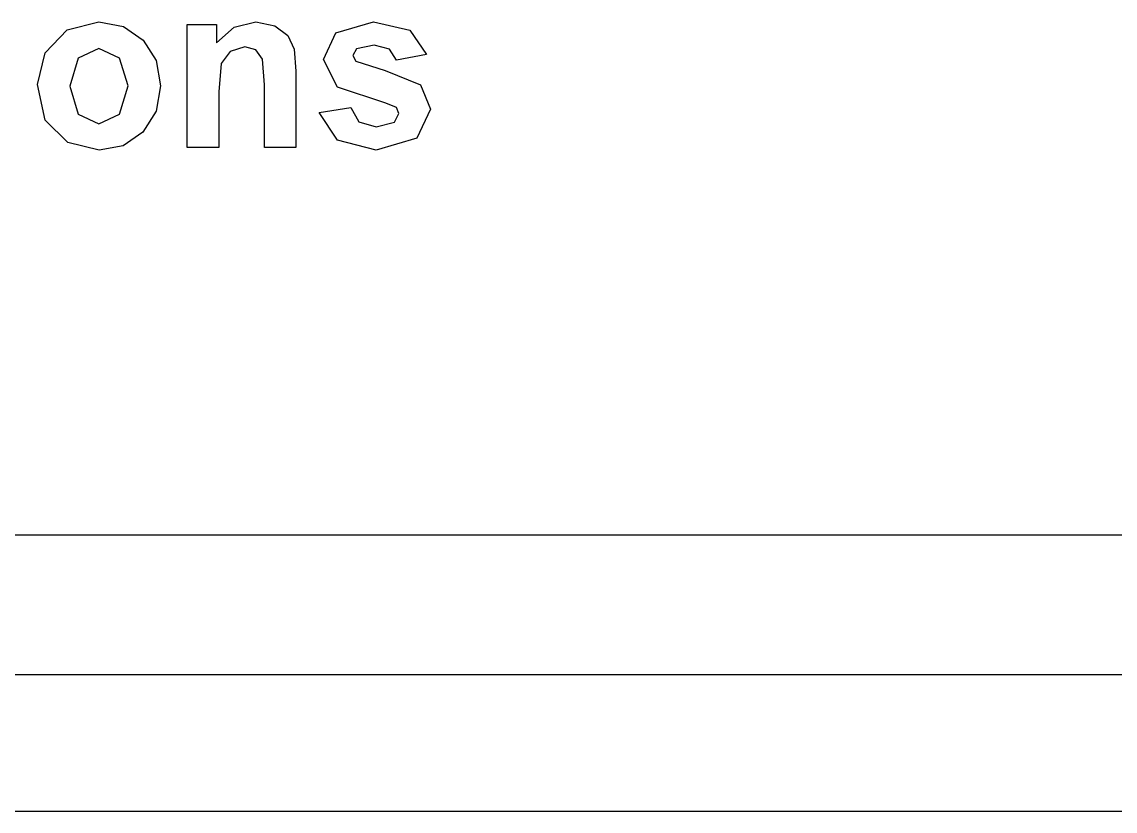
# Model space of a CAD drawing. Extents: x 22 to 299, y 7 to 289.
# Drawn here: x 59.4 to 78.93, y 274.06 to 288.16 of the extents above; entities that cross this region are included whole.
import ezdxf

# ---------------------------------------------------------------- set-up
doc = ezdxf.new("R2010")
doc.units = 0

msp = doc.modelspace()

# ---------------------------------------------------------------- linework, layer by layer
at = {"layer": '1'}
for p, q in [((201.999757, 276.499204), (21.999879, 276.499204)), ((22, 274.061), (201.999878, 274.061))]:
    msp.add_line(p, q, dxfattribs=at)
at = {"layer": 'Layer 1'}
for p, q in [((60.209122, 288.020195), (60.776549, 288.162822)), ((60.776549, 288.162822), (61.216155, 288.08169)), ((63.194245, 288.069804), (63.581218, 288.162822)), ((63.581218, 288.162822), (63.922075, 288.092542)), ((65.00842, 287.968518), (65.686126, 288.162822)), ((65.686126, 288.162822), (66.335757, 288.016061)), ((59.818139, 287.606784), (60.209122, 288.020195)), ((61.216155, 288.08169), (61.568541, 287.838294)), ((62.356137, 285.918), (62.356137, 288.113212)), ((62.356137, 288.113212), (62.879453, 288.113212)), ((62.879453, 288.113212), (62.879453, 287.790752)), ((62.879453, 287.790752), (63.194245, 288.069804)), ((63.922075, 288.092542), (64.154657, 287.916842)), ((64.789871, 287.488962), (65.00842, 287.968518)), ((66.335757, 288.016061), (66.628495, 287.581979)), ((61.568541, 287.838294), (61.800122, 287.472942)), ((64.154657, 287.916842), (64.264935, 287.67293)), ((65.696152, 287.745277), (65.377347, 287.681198)), ((65.96683, 287.677064), (65.696152, 287.745277)), ((59.679794, 287.046612), (59.818139, 287.606784)), ((60.778553, 287.689466), (60.407622, 287.515833)), ((61.147484, 287.515833), (60.778553, 287.689466)), ((63.122061, 287.635723), (62.961661, 287.416615)), ((63.384721, 287.718405), (63.122061, 287.635723)), ((63.579211, 287.660527), (63.384721, 287.718405)), ((63.697511, 287.49723), (63.579211, 287.660527)), ((64.264935, 287.67293), (64.297003, 287.282256)), ((65.377347, 287.681198), (65.313187, 287.563376)), ((65.313187, 287.563376), (65.369328, 287.457956)), ((66.09716, 287.480694), (65.96683, 287.677064)), ((66.628495, 287.581979), (66.09716, 287.480694)), ((60.407622, 287.515833), (60.257244, 287.015606)), ((61.297862, 287.01974), (61.147484, 287.515833)), ((61.800122, 287.472942), (61.877316, 287.021807)), ((62.961661, 287.416615), (62.919553, 286.912253)), ((63.7336, 287.038344), (63.697511, 287.49723)), ((65.042505, 286.994936), (64.789871, 287.488962)), ((65.369328, 287.457956), (65.894649, 287.294659)), ((64.297003, 287.282256), (64.297017, 285.918)), ((65.894649, 287.294659), (66.524232, 287.036277)), ((59.818139, 286.403758), (59.679794, 287.046612)), ((59.679794, 287.046612), (59.679794, 287.046612)), ((60.257244, 287.015606), (60.407622, 286.515379)), ((60.257244, 287.015606), (60.257244, 287.015606)), ((61.147484, 286.515379), (61.297862, 287.01974)), ((61.877316, 287.021807), (61.799119, 286.566022)), ((63.7336, 285.918), (63.7336, 287.038344)), ((65.906678, 286.711749), (65.042505, 286.994936)), ((66.524232, 287.036277), (66.700677, 286.604262)), ((62.919553, 286.912253), (62.919553, 285.918)), ((61.799119, 286.566022), (61.56453, 286.194985)), ((64.711674, 286.544318), (65.277098, 286.633201)), ((65.277098, 286.633201), (65.423466, 286.374819)), ((66.095153, 286.635268), (65.906678, 286.711749)), ((66.135253, 286.525714), (66.095153, 286.635268)), ((66.700677, 286.604262), (66.456061, 286.085431)), ((60.221155, 286.004816), (59.818139, 286.403758)), ((60.407622, 286.515379), (60.778553, 286.341746)), ((60.778553, 286.341746), (61.147484, 286.515379)), ((65.042505, 286.050292), (64.711674, 286.544318)), ((64.711674, 286.544318), (64.711674, 286.544318)), ((65.423466, 286.374819), (65.732241, 286.288003)), ((65.732241, 286.288003), (66.061068, 286.370685)), ((66.061068, 286.370685), (66.135253, 286.525714)), ((61.56453, 286.194985), (61.213148, 285.950039)), ((60.78056, 285.868391), (60.221155, 286.004816)), ((65.732241, 285.868391), (65.042505, 286.050292)), ((66.456061, 286.085431), (65.732241, 285.868391)), ((61.213148, 285.950039), (60.78056, 285.868391)), ((62.919553, 285.918), (62.356137, 285.918)), ((64.297017, 285.918), (63.7336, 285.918)), ((22, 279), (201.999878, 279))]:
    msp.add_line(p, q, dxfattribs=at)

doc.saveas('drawing.dxf')
